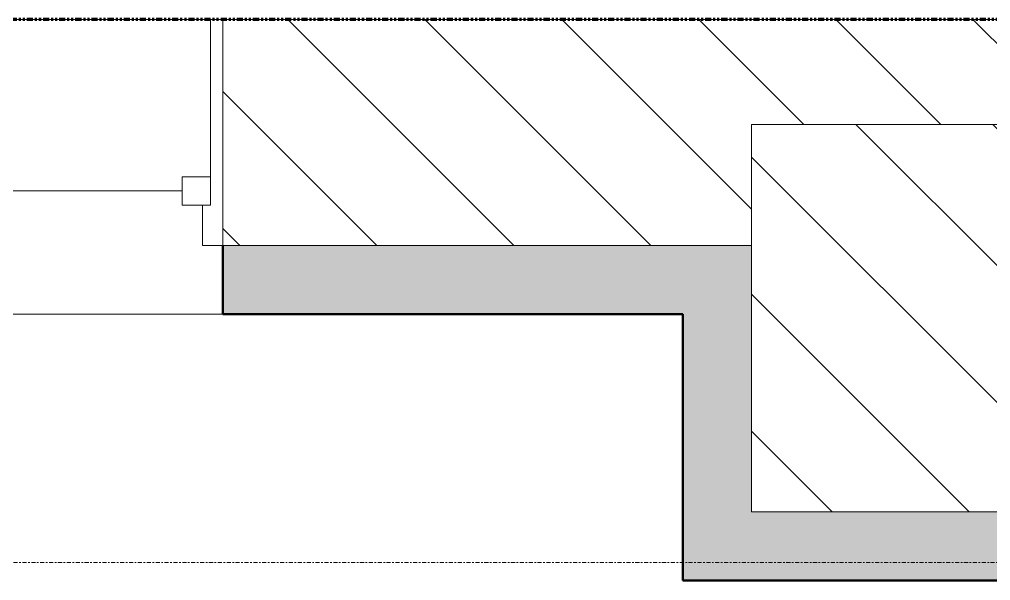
# Model space of a CAD drawing. Header units: inches. Extents: x -956 to 1409, y -1111 to 895.
# Drawn here: x 225.6 to 285.7, y -590.9 to -556.1 of the extents above; entities that cross this region are included whole.
import ezdxf

# ---------------------------------------------------------------- set-up
doc = ezdxf.new("R2010")
doc.units = ezdxf.units.IN
doc.header["$MEASUREMENT"] = 0
doc.linetypes.add('Double Dash 3_8_', pattern=[1, 0.375, -0.125, 0.125, -0.125, 0.125, -0.125])
doc.linetypes.add('Grid Line 1_4_', pattern=[0.4375, 0.25, -0.0625, 0.0625, -0.0625])
for name, color, linetype, lineweight in [('A-DETL', 90, 'Continuous', 13), ('A-GLAZ', 151, 'Continuous', 13), ('A-WALL', 113, 'Continuous', 13), ('A-WALL-PATT', 111, 'Continuous', 13), ('I-WALL', 2, 'Continuous', 13), ('S-COLS', 52, 'Continuous', 13), ('S-GRID', 1, 'Continuous', 9)]:
    doc.layers.add(name, color=color, linetype=linetype, lineweight=lineweight)

# ---------------------------------------------------------------- blocks, each defined once
blk = doc.blocks.new('Concrete-Square-Column - 24 x 24-3368445-8TH FLOOR TELECOM UNDERFLOOR ROUTING PLAN')
at = {"layer": 'S-COLS', "lineweight": 9}
h = blk.add_hatch(dxfattribs=at)
h.set_pattern_fill('FP_6', color=53, style=0, pattern_type=2)
h.set_pattern_definition([(45, (574.619, 282.898), (-4.24264, 4.24264), [])])
h.paths.add_polyline_path([(-12, -12), (12, -12), (12, 12), (-12, 12)], flags=0)
at = {"layer": 'S-COLS', "color": 133, "lineweight": 20}
for p, q in [((12, 12), (-12, 12)), ((-12, 12), (-12, -12)), ((12, -12), (12, 12)), ((-12, -12), (12, -12))]:
    blk.add_line(p, q, dxfattribs=at)
blk = doc.blocks.new('Double Hung - 68_ x 86_ rear-3879292-8TH FLOOR TELECOM UNDERFLOOR ROUTING PLAN')
at = {"layer": 'A-GLAZ', "color": 133, "lineweight": 20}
for p, q in [((-33, 7), (-34.25, 7)), ((-33, 7), (-33, 4.5)), ((-33.5, 4.5), (-31.75, 4.5)), ((-33.5, 2.75), (-33.5, 4.5)), ((-33.5, 4.5), (-33, 4.5)), ((-33.5, 4.5), (-33.5, -7)), ((-31.75, 2.75), (-31.75, 4.5)), ((-31.75, 3.625), (31.75, 3.625)), ((-33.5, 2.75), (-31.75, 2.75)), ((-34.25, -7), (-33.5, -7))]:
    blk.add_line(p, q, dxfattribs=at)
blk = doc.blocks.new('18433_1 - AEO NY - CENTRAL_rvt-1-8TH FLOOR TELECOM UNDERFLOOR ROUTING PLAN')
at = {"layer": 'A-WALL-PATT', "lineweight": 9}
h = blk.add_hatch(dxfattribs=at)
h.set_pattern_fill('FP_1', color=53, style=0, pattern_type=2)
h.set_pattern_definition([(135, (0, 0), (-4.24264, -4.24264), [])])
h.paths.add_polyline_path([(266.998, -570.119), (270.898, -570.119), (270.898, -562.619), (290.398, -562.619), (290.398, -556.119), (238.148, -556.119), (238.148, -570.119)], flags=0)
h.paths.add_polyline_path([(169.648, -570.119), (169.648, -556.119), (104.398, -556.119), (104.398, -570.119), (134.407, -570.119)], flags=0)
at = {"layer": 'A-WALL-PATT'}
h = blk.add_hatch(color=253, dxfattribs=at)
h.paths.add_polyline_path([(238.148, -574.369), (270.898, -574.369), (270.898, -570.119), (238.148, -570.119), (238.148, -570.839)], flags=0)
h.paths.add_polyline_path([(134.407, -574.369), (169.648, -574.369), (169.648, -570.119), (133.148, -570.119), (133.148, -574.369)], flags=0)
for points in [[(266.648, -590.869), (270.898, -590.869), (270.898, -574.369), (266.648, -574.369)], [(286.148, -590.869), (290.398, -590.869), (290.398, -586.619), (270.898, -586.619), (270.898, -590.869)]]:
    blk.add_hatch(color=253, dxfattribs=at).paths.add_polyline_path(points, flags=0)
at = {"layer": 'A-WALL', "color": 53, "lineweight": 9}
for p, q in [((169.648, -556.119), (238.148, -556.119)), ((238.148, -570.119), (270.898, -570.119))]:
    blk.add_line(p, q, dxfattribs=at)
at = {"layer": 'A-WALL', "color": 133, "lineweight": 20}
for p, q in [((290.398, -556.119), (238.148, -556.119)), ((238.148, -556.119), (238.148, -570.119))]:
    blk.add_line(p, q, dxfattribs=at)
at = {"layer": 'I-WALL', "color": 253}
for p, q in [((270.898, -570.119), (238.148, -570.119)), ((238.148, -574.369), (169.648, -574.369))]:
    blk.add_line(p, q, dxfattribs=at)
at = {"layer": 'I-WALL', "color": 213, "lineweight": 50}
for p, q in [((238.148, -570.119), (238.148, -574.369)), ((238.148, -574.369), (266.648, -574.369)), ((266.648, -574.369), (266.648, -590.869)), ((266.648, -590.869), (270.898, -590.869)), ((270.898, -590.869), (286.148, -590.869))]:
    blk.add_line(p, q, dxfattribs=at)
at = {"layer": 'S-GRID', "linetype": 'Grid Line 1_4_'}
blk.add_line((444.899, -589.744), (-904.422, -589.744), dxfattribs=at)
at = {"color": 53, "lineweight": 9}
for name, p, rotation in [('Double Hung - 68_ x 86_ rear-3879292-8TH FLOOR TELECOM UNDERFLOOR ROUTING PLAN', (203.898, -563.119), 180), ('Concrete-Square-Column - 24 x 24-3368445-8TH FLOOR TELECOM UNDERFLOOR ROUTING PLAN', (282.898, -574.619), 89.9999999999999)]:
    blk.add_blockref(name, p, dxfattribs=dict(at, rotation=rotation))

msp = doc.modelspace()

# ---------------------------------------------------------------- block references
at = {"lineweight": 5}
msp.add_blockref('18433_1 - AEO NY - CENTRAL_rvt-1-8TH FLOOR TELECOM UNDERFLOOR ROUTING PLAN', (0, 0), dxfattribs=at)

# ---------------------------------------------------------------- next in the draw order: linework, layer by layer
at = {"layer": 'A-DETL', "linetype": 'Double Dash 3_8_', "lineweight": 140}
msp.add_line((304.398, -556.119), (-896.852, -556.119), dxfattribs=at)

doc.saveas('drawing.dxf')
